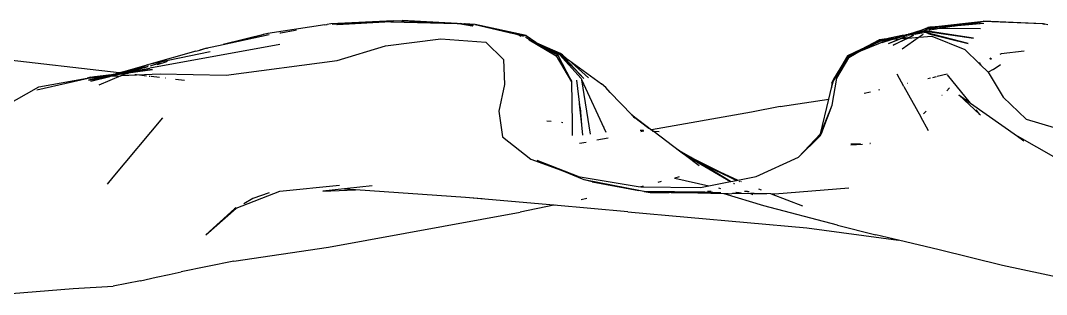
# Model space of a CAD drawing. Header units: millimetres. Extents: x -41292 to 298682, y -22072 to 33155.
# Drawn here: x 34434.6 to 34630.1, y -13114.2 to -13062.1 of the extents above; entities that cross this region are included whole.
import ezdxf

# ---------------------------------------------------------------- set-up
doc = ezdxf.new("R2010")
doc.units = ezdxf.units.MM

# ---------------------------------------------------------------- blocks, each defined once
blk = doc.blocks.new('rmfnasesx')
for p, q in [((61955.9, 2449.56), (61945.04, 2447.88)), ((61955.9, 2449.56), (61956.23, 2449.62)), ((61956.23, 2449.62), (61956.32, 2449.63)), ((61957, 2449.73), (61956.32, 2449.63)), ((61968.98, 2450.29), (61957, 2449.73)), ((61957.31, 2449.68), (61968.98, 2450.29)), ((61958.23, 2449.53), (61958.14, 2449.54)), ((61968.98, 2450.29), (61958.23, 2449.53)), ((61968.48, 2450.14), (61958.23, 2449.53)), ((61968.48, 2450.14), (61968.98, 2450.29)), ((61968.48, 2450.14), (61981.12, 2449.81)), ((61968.98, 2450.29), (61970.61, 2450.37)), ((61981.12, 2449.81), (61968.98, 2450.29)), ((61981.12, 2449.81), (61970.61, 2450.37)), ((61981.12, 2449.81), (61981.35, 2449.8)), ((61981.35, 2449.8), (61981.39, 2449.76)), ((61981.64, 2449.78), (61981.39, 2449.76)), ((61983.93, 2449.29), (61981.39, 2449.76)), ((61981.85, 2449.77), (61981.64, 2449.78)), ((61981.96, 2449.77), (61981.85, 2449.77)), ((61981.96, 2449.77), (61982.02, 2449.76)), ((61982.02, 2449.76), (61984.08, 2449.36)), ((61982.02, 2449.76), (61982.49, 2449.75)), ((61982.62, 2449.73), (61982.49, 2449.75)), ((61984.43, 2449.63), (61982.62, 2449.73)), ((61984.19, 2449.42), (61982.62, 2449.73)), ((61984.43, 2449.63), (61984.53, 2449.59)), ((61994.23, 2447.53), (61984.53, 2449.59)), ((61984.53, 2449.59), (61991.82, 2447.92)), ((62071.17, 2449.09), (62081.36, 2450.24)), ((62076.3, 2449.44), (62071.17, 2449.09)), ((62075.75, 2449.32), (62075.35, 2449.29)), ((62081.46, 2449.79), (62075.75, 2449.32)), ((62075.75, 2449.32), (62076.3, 2449.44)), ((62076.71, 2449.46), (62076.3, 2449.44)), ((62076.71, 2449.46), (62081.36, 2450.24)), ((62076.71, 2449.46), (62080.72, 2450.07)), ((62081.46, 2449.79), (62076.71, 2449.46)), ((62080.72, 2450.07), (62081.36, 2450.24)), ((62081.36, 2450.24), (62092.53, 2449.78)), ((62092.77, 2449.72), (62081.36, 2450.24)), ((62092.53, 2449.78), (62092.77, 2449.72)), ((62092.77, 2449.72), (62092.86, 2449.72)), ((62092.86, 2449.72), (62093.07, 2449.68)), ((62092.86, 2449.72), (62093.05, 2449.65)), ((62093.09, 2449.71), (62092.86, 2449.72)), ((62093.66, 2449.57), (62093.09, 2449.71)), ((61944.77, 2447.84), (61936.54, 2445.84)), ((61936.54, 2445.84), (61944.12, 2447.74)), ((61936.54, 2445.84), (61945.28, 2447.71)), ((61944.77, 2447.84), (61944.12, 2447.74)), ((61944.84, 2447.86), (61944.77, 2447.84)), ((61945.04, 2447.88), (61944.84, 2447.86)), ((61947.33, 2448), (61947.53, 2448.02)), ((61947.53, 2448.02), (61950.23, 2448.53)), ((61950.5, 2448.56), (61950.23, 2448.53)), ((61991.96, 2447.9), (61991.82, 2447.92)), ((61993.49, 2447.59), (61991.96, 2447.9)), ((61991.96, 2447.9), (61993.22, 2447.55)), ((61993.31, 2447.36), (61992.69, 2447.63)), ((61993.22, 2447.55), (61993.26, 2447.55)), ((61993.53, 2447.4), (61993.26, 2447.55)), ((61993.26, 2447.55), (61993.46, 2447.52)), ((61993.63, 2447.42), (61993.46, 2447.52)), ((61993.46, 2447.52), (61993.66, 2447.5)), ((61993.66, 2447.5), (61993.49, 2447.59)), ((61994.23, 2447.53), (61993.49, 2447.59)), ((61993.56, 2447.41), (61993.53, 2447.4)), ((61993.76, 2447.45), (61993.66, 2447.5)), ((61993.76, 2447.45), (61993.84, 2447.46)), ((61994.23, 2447.53), (61993.84, 2447.46)), ((61994.23, 2447.53), (61996.11, 2446.25)), ((62065.9, 2447.49), (62063.46, 2447)), ((62065.9, 2447.49), (62064.66, 2447.19)), ((62065.66, 2447.35), (62067.57, 2447.77)), ((62065.66, 2447.35), (62066.44, 2447.6)), ((62066.63, 2447.5), (62065.66, 2447.35)), ((62065.69, 2446.92), (62066.89, 2447.36)), ((62066.44, 2447.6), (62065.9, 2447.49)), ((62066.44, 2447.6), (62066.73, 2447.69)), ((62067.57, 2447.77), (62066.63, 2447.5)), ((62067.12, 2447.58), (62066.63, 2447.5)), ((62066.73, 2447.69), (62066.87, 2447.73)), ((62066.81, 2447), (62067.76, 2447.47)), ((62066.87, 2447.73), (62067.11, 2447.78)), ((62068.07, 2447.5), (62067.02, 2447.02)), ((62067.11, 2447.78), (62069.69, 2448.63)), ((62068.2, 2447.95), (62067.11, 2447.78)), ((62067.12, 2447.58), (62067.57, 2447.77)), ((62067.73, 2447.68), (62067.12, 2447.58)), ((62067.57, 2447.77), (62068.2, 2447.95)), ((62067.73, 2447.68), (62068.56, 2447.99)), ((62068.41, 2447.79), (62067.73, 2447.68)), ((62068.41, 2448.01), (62068.2, 2447.95)), ((62068.41, 2447.79), (62069.04, 2448.09)), ((62068.67, 2448.08), (62068.41, 2448.01)), ((62068.41, 2448.01), (62068.56, 2447.99)), ((62068.84, 2447.86), (62068.41, 2447.79)), ((62068.56, 2447.99), (62068.75, 2448.06)), ((62068.75, 2448.06), (62068.67, 2448.08)), ((62068.75, 2448.06), (62068.83, 2448.09)), ((62068.83, 2448.09), (62069.28, 2448.26)), ((62068.83, 2448.09), (62069.04, 2448.09)), ((62069.63, 2448.22), (62068.84, 2447.86)), ((62070.42, 2448.1), (62068.84, 2447.86)), ((62069.24, 2448.19), (62069.04, 2448.09)), ((62069.89, 2447.72), (62069.12, 2447.18)), ((62069.12, 2447.18), (62071.54, 2447.37)), ((62069.24, 2448.19), (62069.28, 2448.26)), ((62069.24, 2448.19), (62069.63, 2448.22)), ((62069.28, 2448.26), (62070.35, 2448.56)), ((62069.79, 2448.3), (62069.63, 2448.22)), ((62069.69, 2448.63), (62070.74, 2449.06)), ((62069.69, 2448.63), (62070.37, 2448.85)), ((62070.35, 2448.56), (62069.79, 2448.3)), ((62069.79, 2448.3), (62070.2, 2448.35)), ((62070.28, 2448.4), (62070.2, 2448.35)), ((62070.2, 2448.35), (62070.69, 2448.28)), ((62070.75, 2448.33), (62070.28, 2448.4)), ((62070.9, 2448.81), (62070.35, 2448.56)), ((62070.36, 2448.75), (62070.53, 2448.83)), ((62070.36, 2448.66), (62070.75, 2448.81)), ((62070.37, 2448.85), (62070.53, 2448.83)), ((62070.69, 2448.28), (62070.42, 2448.1)), ((62070.95, 2447.85), (62070.42, 2448.1)), ((62078.46, 2445.99), (62070.42, 2448.1)), ((62070.53, 2448.83), (62070.57, 2448.85)), ((62070.57, 2448.85), (62071.02, 2449.07)), ((62070.57, 2448.85), (62070.75, 2448.81)), ((62070.75, 2448.33), (62070.69, 2448.28)), ((62070.69, 2448.28), (62079.47, 2447.04)), ((62071.02, 2449.07), (62070.74, 2449.06)), ((62070.9, 2448.81), (62070.75, 2448.81)), ((62079.47, 2447.04), (62070.75, 2448.33)), ((62070.98, 2448.85), (62070.9, 2448.81)), ((62070.94, 2448.58), (62070.97, 2448.59)), ((62070.95, 2447.85), (62078.46, 2445.99)), ((62070.97, 2448.59), (62071, 2448.6)), ((62071.2, 2448.94), (62070.98, 2448.85)), ((62072.35, 2448.81), (62070.98, 2448.85)), ((62071.11, 2448.58), (62071, 2448.6)), ((62071.02, 2449.07), (62071.17, 2449.09)), ((62071.18, 2448.62), (62071.11, 2448.58)), ((62071.18, 2448.62), (62072.35, 2448.81)), ((62071.35, 2448.75), (62071.18, 2448.62)), ((62075.35, 2449.29), (62071.2, 2448.94)), ((62071.54, 2447.37), (62077.83, 2444.84)), ((62072.35, 2448.81), (62072.4, 2448.81)), ((62072.4, 2448.81), (62072.55, 2448.84)), ((62072.55, 2448.84), (62072.61, 2448.84)), ((62072.61, 2448.84), (62075.35, 2449.29)), ((62080.82, 2448.82), (62072.61, 2448.84)), ((61947.29, 2445.82), (61922.52, 2441.28)), ((61933.21, 2445.13), (61936.54, 2445.84)), ((61958.24, 2442.79), (61967.46, 2445.55)), ((61967.46, 2445.55), (61977.97, 2446.91)), ((61977.97, 2446.91), (61986.54, 2446.24)), ((61986.54, 2446.24), (61989.95, 2442.93)), ((61994.11, 2447.25), (61994.4, 2447.03)), ((61994.47, 2447), (61994.4, 2447.03)), ((61994.48, 2446.97), (61994.47, 2447)), ((61994.62, 2446.86), (61994.48, 2446.97)), ((61994.8, 2446.72), (61994.62, 2446.86)), ((61994.77, 2446.81), (61994.62, 2446.86)), ((61994.79, 2446.8), (61994.77, 2446.81)), ((61995.02, 2446.66), (61994.79, 2446.8)), ((61994.8, 2446.72), (61995.02, 2446.66)), ((61994.8, 2446.72), (61999.97, 2443.63)), ((61995.02, 2446.66), (61995.23, 2446.53)), ((61995.41, 2446.53), (61995.02, 2446.66)), ((61995.35, 2446.5), (61995.23, 2446.53)), ((61995.35, 2446.5), (61995.48, 2446.42)), ((61995.41, 2446.53), (61995.8, 2446.31)), ((61995.48, 2446.42), (61995.57, 2446.38)), ((61995.8, 2446.31), (61995.57, 2446.38)), ((61996.01, 2446.19), (61995.8, 2446.31)), ((61996.3, 2446.07), (61996.01, 2446.19)), ((61996.11, 2446.25), (61996.3, 2446.07)), ((61996.3, 2446.07), (61996.38, 2446.07)), ((61996.52, 2445.91), (61996.3, 2446.07)), ((61996.38, 2446.07), (61996.58, 2445.93)), ((61996.87, 2445.74), (61996.52, 2445.91)), ((61996.58, 2445.93), (61996.87, 2445.74)), ((61997.28, 2445.64), (61996.58, 2445.93)), ((61996.87, 2445.74), (61997.03, 2445.63)), ((62000.57, 2443.89), (61997.03, 2445.63)), ((62000.41, 2444.08), (61997.03, 2445.63)), ((61997.03, 2445.63), (62000.6, 2444.08)), ((61997.03, 2445.63), (61997.62, 2445.23)), ((62000.8, 2444.12), (61997.28, 2445.64)), ((62058.03, 2444.59), (62063.18, 2446.72)), ((62058.15, 2444.89), (62061.51, 2446.69)), ((62059.58, 2445.54), (62058.15, 2444.89)), ((62059.05, 2445.19), (62061.67, 2446.47)), ((62059.58, 2445.54), (62059.05, 2445.19)), ((62059.85, 2445.66), (62059.58, 2445.54)), ((62061.43, 2446.59), (62059.85, 2445.66)), ((62061.67, 2446.47), (62059.85, 2445.66)), ((62062.28, 2446.76), (62061.43, 2446.59)), ((62061.43, 2446.59), (62061.51, 2446.69)), ((62062.43, 2446.83), (62061.51, 2446.69)), ((62061.67, 2446.47), (62064.36, 2447.06)), ((62063.91, 2447.01), (62061.67, 2446.47)), ((62062.28, 2446.76), (62061.67, 2446.47)), ((62064.15, 2446.8), (62062.09, 2446.21)), ((62062.09, 2446.21), (62063.87, 2446.77)), ((62062.43, 2446.83), (62062.28, 2446.76)), ((62062.93, 2446.89), (62062.43, 2446.83)), ((62063.46, 2447), (62062.93, 2446.89)), ((62063.18, 2446.72), (62063.87, 2446.77)), ((62063.26, 2446), (62065.69, 2446.92)), ((62063.26, 2446), (62065.44, 2446.9)), ((62064.66, 2447.19), (62063.46, 2447)), ((62063.87, 2446.77), (62065.01, 2447.14)), ((62063.87, 2446.77), (62064.15, 2446.8)), ((62065.6, 2447.21), (62064.15, 2446.8)), ((62064.15, 2446.8), (62065.44, 2446.9)), ((62067.02, 2447.02), (62064.18, 2445.71)), ((62064.18, 2445.71), (62066.81, 2447)), ((62065.66, 2447.35), (62064.66, 2447.19)), ((62065.44, 2446.9), (62066.46, 2447.31)), ((62065.44, 2446.9), (62065.69, 2446.92)), ((62065.69, 2446.92), (62066.81, 2447)), ((62069.12, 2447.18), (62065.91, 2444.93)), ((62066.81, 2447), (62067.02, 2447.02)), ((62067.02, 2447.02), (62069.12, 2447.18)), ((61916.72, 2440.4), (61881.73, 2444.44)), ((61931.33, 2444.53), (61922.37, 2442)), ((61934.01, 2444.42), (61922.37, 2442)), ((61931.33, 2444.53), (61932.06, 2444.73)), ((61932.06, 2444.73), (61933.21, 2445.13)), ((61933.14, 2445.04), (61932.06, 2444.73)), ((61933.14, 2445.04), (61933.21, 2445.13)), ((61933.21, 2445.06), (61933.14, 2445.04)), ((61933.42, 2445.09), (61933.23, 2445.04)), ((61933.42, 2445.09), (61933.51, 2445.1)), ((61997.62, 2445.23), (61999.97, 2443.63)), ((61997.62, 2445.23), (62000.27, 2443.83)), ((61999.97, 2443.63), (62000.27, 2443.83)), ((61999.97, 2443.63), (62002.9, 2438.81)), ((61999.97, 2443.63), (62002.86, 2438.73)), ((62002.9, 2438.81), (62000.27, 2443.83)), ((62000.57, 2443.89), (62000.41, 2444.08)), ((62000.57, 2443.89), (62004.73, 2439.32)), ((62000.8, 2444.12), (62000.6, 2444.08)), ((62000.6, 2444.08), (62005.23, 2439.35)), ((62005.23, 2439.35), (62000.8, 2444.12)), ((62001.19, 2443.84), (62000.8, 2444.12)), ((62002, 2443.08), (62001.19, 2443.84)), ((62055.45, 2443.45), (62052.83, 2439.07)), ((62055.48, 2443.68), (62052.84, 2439.22)), ((62052.84, 2439.22), (62055.45, 2443.45)), ((62055.33, 2443.01), (62055.45, 2443.45)), ((62055.45, 2443.45), (62056.02, 2443.72)), ((62055.45, 2443.45), (62055.48, 2443.68)), ((62058.15, 2444.89), (62055.48, 2443.68)), ((62057.9, 2444.54), (62055.74, 2443.25)), ((62055.74, 2443.25), (62056.02, 2443.72)), ((62056.02, 2443.72), (62056.05, 2443.78)), ((62056.05, 2443.78), (62056.11, 2443.8)), ((62056.11, 2443.8), (62058.15, 2444.89)), ((62056.11, 2443.8), (62056.57, 2443.99)), ((62056.57, 2443.99), (62058.77, 2445.06)), ((62056.57, 2443.99), (62057.9, 2444.54)), ((62057.9, 2444.54), (62058.03, 2444.59)), ((62058.77, 2445.06), (62058.03, 2444.59)), ((62059.05, 2445.19), (62058.77, 2445.06)), ((62077.83, 2444.84), (62080.54, 2442.21)), ((62084.75, 2444.03), (62084.5, 2443.93)), ((62089.14, 2444.51), (62084.75, 2444.03)), ((61916.72, 2440.4), (61922, 2441.93)), ((61919.89, 2441.01), (61922.22, 2441.6)), ((61922, 2441.93), (61920.2, 2441.14)), ((61922.22, 2441.6), (61920.2, 2441.14)), ((61922.08, 2441.95), (61922, 2441.93)), ((61922.09, 2441.92), (61922, 2441.93)), ((61922.09, 2441.92), (61922.13, 2441.96)), ((61922.13, 2441.96), (61922.22, 2441.97)), ((61922.22, 2441.97), (61922.37, 2442)), ((61922.66, 2441.77), (61924.46, 2442.34)), ((61923.91, 2441.93), (61923.96, 2441.94)), ((61925.7, 2442.54), (61923.96, 2441.94)), ((61924.55, 2442.35), (61924.46, 2442.34)), ((61925.83, 2442.57), (61925.7, 2442.54)), ((61937.08, 2439.96), (61958.24, 2442.79)), ((61989.95, 2442.93), (61990.14, 2438.17)), ((62002, 2443.08), (62002.29, 2442.87)), ((62002.29, 2442.87), (62008.61, 2438.34)), ((62006.14, 2439.48), (62002.29, 2442.87)), ((62055.33, 2443.01), (62052.83, 2439.07)), ((62053.45, 2439.39), (62055.74, 2443.25)), ((62055.74, 2443.25), (62055.33, 2443.01)), ((62080.54, 2442.21), (62080.46, 2442.18)), ((62080.72, 2442.29), (62080.54, 2442.21)), ((62080.54, 2442.21), (62080.75, 2442.01)), ((62080.75, 2442.01), (62080.62, 2441.94)), ((62080.9, 2442.08), (62080.75, 2442.01)), ((62080.75, 2442.01), (62082.27, 2440.53)), ((62082.78, 2443.18), (62082.49, 2443.06)), ((62082.9, 2443.1), (62082.66, 2442.97)), ((62083.25, 2441.07), (62084.6, 2441.99)), ((61911.3, 2439.57), (61910.6, 2439.41)), ((61910.82, 2439.38), (61912.27, 2439.62)), ((61910.82, 2439.38), (61911.59, 2439.58)), ((61913.89, 2439.69), (61910.86, 2439)), ((61910.86, 2439), (61914.02, 2439.62)), ((61911.28, 2438.83), (61914.89, 2439.74)), ((61911.28, 2438.83), (61914.02, 2439.62)), ((61911.3, 2439.57), (61911.59, 2439.58)), ((61911.68, 2439.59), (61911.59, 2439.58)), ((61911.97, 2439.65), (61911.68, 2439.59)), ((61911.68, 2439.59), (61912.27, 2439.62)), ((61914.15, 2439.92), (61911.97, 2439.65)), ((61911.97, 2439.65), (61912.68, 2439.68)), ((61912.27, 2439.62), (61912.68, 2439.68)), ((61912.27, 2439.62), (61912.75, 2439.64)), ((61912.68, 2439.68), (61914.15, 2439.92)), ((61912.68, 2439.68), (61913.26, 2439.71)), ((61912.75, 2439.64), (61913.26, 2439.71)), ((61912.75, 2439.64), (61913.89, 2439.69)), ((61917.02, 2439.84), (61912.81, 2438.08)), ((61913.26, 2439.71), (61914.93, 2439.93)), ((61913.26, 2439.71), (61913.89, 2439.69)), ((61914.12, 2439.75), (61913.89, 2439.69)), ((61914.02, 2439.62), (61914.35, 2439.72)), ((61914.93, 2439.93), (61914.12, 2439.75)), ((61914.12, 2439.75), (61914.35, 2439.72)), ((61914.15, 2439.92), (61916.24, 2440.26)), ((61915.75, 2440.12), (61914.15, 2439.92)), ((61914.35, 2439.72), (61914.52, 2439.76)), ((61914.52, 2439.76), (61915.25, 2439.97)), ((61914.52, 2439.76), (61914.57, 2439.73)), ((61914.57, 2439.73), (61914.83, 2439.78)), ((61914.83, 2439.78), (61914.89, 2439.74)), ((61914.89, 2439.74), (61915.07, 2439.79)), ((61915.25, 2439.97), (61914.93, 2439.93)), ((61915.07, 2439.79), (61916.44, 2440.13)), ((61915.07, 2439.79), (61917.02, 2439.84)), ((61915.25, 2439.97), (61916.44, 2440.13)), ((61915.25, 2439.97), (61915.75, 2440.12)), ((61916.98, 2440.27), (61915.75, 2440.12)), ((61916.24, 2440.26), (61915.75, 2440.12)), ((61916.24, 2440.26), (61918.19, 2440.58)), ((61916.24, 2440.26), (61916.72, 2440.4)), ((61916.44, 2440.13), (61916.98, 2440.27)), ((61916.44, 2440.13), (61917.12, 2440.22)), ((61920.01, 2441.09), (61916.72, 2440.4)), ((61916.98, 2440.27), (61918.19, 2440.58)), ((61917.99, 2440.39), (61916.98, 2440.27)), ((61917.08, 2439.84), (61917.02, 2439.84)), ((61917.1, 2439.87), (61917.08, 2439.84)), ((61917.16, 2439.88), (61917.1, 2439.87)), ((61917.12, 2440.22), (61917.99, 2440.39)), ((61917.12, 2440.22), (61918.32, 2440.38)), ((61918, 2440.25), (61917.16, 2439.88)), ((61917.16, 2439.88), (61919.98, 2440.02)), ((61918.49, 2440.46), (61917.99, 2440.39)), ((61918.05, 2440.24), (61918, 2440.25)), ((61918.32, 2440.38), (61918.05, 2440.24)), ((61918.47, 2440.2), (61918.05, 2440.24)), ((61918.19, 2440.58), (61919.68, 2440.96)), ((61918.19, 2440.58), (61919.15, 2440.73)), ((61918.42, 2440.4), (61918.32, 2440.38)), ((61918.42, 2440.4), (61923.07, 2441.02)), ((61918.49, 2440.46), (61918.42, 2440.4)), ((61918.59, 2440.47), (61918.49, 2440.46)), ((61923.07, 2441.02), (61918.59, 2440.47)), ((61918.65, 2440.52), (61918.59, 2440.47)), ((61918.79, 2440.55), (61918.65, 2440.52)), ((61918.79, 2440.55), (61922.52, 2441.28)), ((61919.15, 2440.73), (61918.79, 2440.55)), ((61919.15, 2440.73), (61919.28, 2440.75)), ((61919.28, 2440.75), (61922.52, 2441.28)), ((61919.68, 2440.96), (61919.28, 2440.75)), ((61919.98, 2440.02), (61919.66, 2440.06)), ((61919.68, 2440.96), (61919.89, 2441.01)), ((61920.01, 2441.09), (61919.89, 2441.01)), ((61919.98, 2440.02), (61924.52, 2440.2)), ((61920.2, 2441.14), (61920.01, 2441.09)), ((61921.93, 2439.8), (61920.57, 2439.95)), ((61922.6, 2439.72), (61922.42, 2439.74)), ((61924.41, 2439.51), (61922.77, 2439.7)), ((61924.52, 2440.2), (61937.08, 2439.96)), ((62066.22, 2437.81), (62064.95, 2440.14)), ((62072.37, 2439.66), (62071.63, 2439.48)), ((62074.45, 2440.14), (62072.55, 2439.7)), ((62078.92, 2434.66), (62074.51, 2440.06)), ((62083.25, 2441.07), (62082.27, 2440.53)), ((62082.27, 2440.53), (62085.12, 2435.81)), ((61894.79, 2434), (61901.4, 2437.77)), ((61901.02, 2437.2), (61910.82, 2439.38)), ((61901.4, 2437.77), (61910.6, 2439.41)), ((61925.52, 2439.38), (61925.46, 2439.39)), ((61929.12, 2438.97), (61927.42, 2439.16)), ((61990.14, 2438.17), (61989.05, 2433.13)), ((62002.9, 2438.81), (62002.86, 2438.73)), ((62002.86, 2438.73), (62002.99, 2430.72)), ((62004.53, 2433.75), (62003.88, 2439)), ((62004.73, 2439.32), (62004.79, 2439.22)), ((62004.79, 2439.22), (62004.85, 2439.13)), ((62004.79, 2439.19), (62004.79, 2439.22)), ((62004.86, 2439.06), (62004.85, 2439.13)), ((62009.49, 2429.05), (62004.86, 2439.06)), ((62006.49, 2428.75), (62004.86, 2439.06)), ((62009.45, 2437.6), (62008.61, 2438.34)), ((62010.25, 2436.7), (62009.45, 2437.6)), ((62052.43, 2437.56), (62052.77, 2438.95)), ((62052.51, 2438.53), (62052.43, 2437.56)), ((62052.51, 2438.53), (62052.84, 2439.22)), ((62052.77, 2438.95), (62052.51, 2438.53)), ((62052.56, 2434.27), (62053.45, 2439.39)), ((62052.78, 2438.99), (62052.77, 2438.95)), ((62052.78, 2438.99), (62052.83, 2439.04)), ((62052.83, 2439.07), (62052.84, 2439.22)), ((62052.83, 2439.07), (62052.83, 2439.04)), ((62066.22, 2437.81), (62069.42, 2432.07)), ((62066.9, 2438.38), (62066.85, 2438.37)), ((62071.26, 2439.4), (62070.74, 2439.28)), ((62010.25, 2436.7), (62014.35, 2432.43)), ((62051.9, 2435.4), (62052.43, 2437.56)), ((62059.84, 2436.74), (62058.66, 2436.47)), ((62061.58, 2437.15), (62061.35, 2437.09)), ((62073.49, 2436.12), (62073.47, 2436.1)), ((62074.92, 2437.53), (62074.36, 2436.98)), ((62076.66, 2436.26), (62080.71, 2432.46)), ((62076.66, 2436.26), (62078.92, 2434.66)), ((62085.12, 2435.81), (62089.53, 2431.61)), ((62004.36, 2434.51), (62004.79, 2430.52)), ((62004.53, 2433.75), (62004.79, 2430.52)), ((62042.63, 2434.02), (62037.18, 2432.92)), ((62042.63, 2434.02), (62051.9, 2435.4)), ((62050.29, 2428.8), (62051.9, 2435.4)), ((62050.4, 2428.93), (62052.56, 2434.27)), ((62050.56, 2429.09), (62052.56, 2434.27)), ((62078.92, 2434.66), (62087.85, 2428.39)), ((61924.96, 2431.83), (61915.5, 2420.57)), ((61989.05, 2433.13), (61989.71, 2428.26)), ((62014.35, 2432.43), (62014.39, 2432.4)), ((62014.39, 2432.4), (62014.7, 2432.07)), ((62014.39, 2432.4), (62018.15, 2429.59)), ((62017.59, 2429.82), (62014.7, 2432.07)), ((62014.7, 2432.07), (62014.93, 2431.84)), ((62017.59, 2429.82), (62014.93, 2431.84)), ((62037.18, 2432.92), (62018.15, 2429.59)), ((62069.42, 2432.07), (62069.37, 2432.02)), ((62070.91, 2429.4), (62069.42, 2432.07)), ((62070.47, 2433.11), (62069.97, 2432.62)), ((62080.71, 2432.46), (62079.98, 2433.36)), ((62080.71, 2432.46), (62080.79, 2432.38)), ((61998.99, 2431.15), (61998.17, 2431.23)), ((62001.21, 2430.91), (62000.95, 2430.94)), ((62003.11, 2430.7), (62002.99, 2430.72)), ((62002.99, 2430.72), (62003.03, 2428.46)), ((62004.79, 2430.52), (62004.7, 2430.53)), ((62004.79, 2430.52), (62005, 2428.57)), ((62009.12, 2430.06), (62009.07, 2430.07)), ((62089.53, 2431.61), (62098.64, 2428.87)), ((61989.71, 2428.26), (61995.15, 2423.98)), ((62009.88, 2428), (62007.69, 2427.57)), ((62016.62, 2429.41), (62015.95, 2429.47)), ((62016.69, 2429.31), (62016.07, 2429.19)), ((62018.15, 2429.59), (62017.95, 2429.55)), ((62018.15, 2429.59), (62018.6, 2429.24)), ((62018.6, 2429.24), (62018.34, 2429.27)), ((62019.61, 2429.16), (62018.6, 2429.24)), ((62018.6, 2429.24), (62023.48, 2425.59)), ((62046.15, 2424.39), (62050.29, 2428.8)), ((62046.15, 2424.39), (62050.18, 2428.38)), ((62050.56, 2429.09), (62050.18, 2428.38)), ((62050.18, 2428.38), (62050.4, 2428.93)), ((62050.18, 2428.38), (62050.29, 2428.8)), ((62050.29, 2428.8), (62050.4, 2428.93)), ((62050.4, 2428.93), (62050.56, 2429.09)), ((62087.85, 2428.39), (62089.09, 2427.47)), ((62095.24, 2424.16), (62087.85, 2428.39)), ((62005.67, 2427.18), (62004.42, 2426.94)), ((62023.48, 2425.59), (62022.91, 2425.93)), ((62057.96, 2426.91), (62056.09, 2426.82)), ((62056.09, 2426.72), (62058.31, 2426.86)), ((62059.82, 2426.99), (62059.69, 2426.99)), ((62059.69, 2426.95), (62059.8, 2426.96)), ((61995.15, 2423.98), (62000.22, 2422.13)), ((62023.48, 2425.59), (62024.23, 2425)), ((62025.56, 2424.34), (62023.48, 2425.59)), ((62024.23, 2425), (62024.31, 2424.96)), ((62024.31, 2424.96), (62024.36, 2424.93)), ((62024.36, 2424.93), (62026.36, 2423.69)), ((62024.36, 2424.93), (62027.23, 2422.78)), ((62024.36, 2424.93), (62025.56, 2424.34)), ((62025.56, 2424.34), (62031.16, 2421.55)), ((62027.44, 2423.21), (62025.56, 2424.34)), ((62038.07, 2420.69), (62046.15, 2424.39)), ((62004.18, 2420.68), (61996.34, 2423.72)), ((62000.22, 2422.13), (61996.34, 2423.72)), ((62000.22, 2422.13), (62004.18, 2420.68)), ((62005.31, 2420.04), (62000.22, 2422.13)), ((62026.36, 2423.69), (62026.72, 2423.53)), ((62026.72, 2423.53), (62026.79, 2423.49)), ((62026.79, 2423.49), (62033.18, 2419.73)), ((62027.44, 2423.21), (62026.79, 2423.49)), ((62027.63, 2423.1), (62027.44, 2423.21)), ((62034.31, 2419.95), (62027.63, 2423.1)), ((62027.63, 2423.1), (62031.16, 2421.55)), ((62033.18, 2419.73), (62027.63, 2423.1)), ((61915.5, 2420.57), (61914.42, 2419.23)), ((62004.18, 2420.68), (62015.57, 2418.75)), ((62006.81, 2419.66), (62005.31, 2420.04)), ((62015.71, 2418.04), (62005.31, 2420.04)), ((62022.48, 2420.4), (62022.57, 2420.38)), ((62023.4, 2420.59), (62022.57, 2420.38)), ((62022.57, 2420.38), (62029.06, 2418.92)), ((62031.16, 2421.55), (62034.6, 2420.01)), ((62031.16, 2421.55), (62034.31, 2419.95)), ((62034.31, 2419.95), (62034.6, 2420.01)), ((62034.6, 2420.01), (62038.07, 2420.69)), ((61947.33, 2417.89), (61958.68, 2419.03)), ((61964.9, 2418.92), (61955.5, 2417.91)), ((61955.5, 2417.91), (61961.71, 2418.13)), ((61961.71, 2418.13), (61959.61, 2418.28)), ((61982.71, 2416.66), (61961.71, 2418.13)), ((62006.81, 2419.66), (62015.71, 2418.04)), ((62015.57, 2418.75), (62016.08, 2418.74)), ((62016.68, 2417.85), (62015.71, 2418.04)), ((62016.56, 2418.85), (62016.08, 2418.74)), ((62016.08, 2418.74), (62027.48, 2418.6)), ((62019.94, 2419.71), (62019.35, 2419.56)), ((62027.48, 2418.6), (62029.06, 2418.92)), ((62029.06, 2418.92), (62033.18, 2419.73)), ((62030.89, 2418.51), (62031.26, 2418.42)), ((62033.22, 2419.74), (62033.18, 2419.73)), ((62033.22, 2419.74), (62034.31, 2419.95)), ((62033.76, 2419.38), (62033.81, 2419.39)), ((62033.81, 2419.39), (62033.9, 2419.3)), ((62033.94, 2419.32), (62033.9, 2419.3)), ((62034.95, 2419.65), (62034.83, 2419.71)), ((62035.1, 2419.79), (62035.21, 2419.74)), ((62039.08, 2418.06), (62038.58, 2418.25)), ((62055.75, 2418.44), (62041.6, 2417.3)), ((61939.01, 2414.67), (61947.33, 2417.89)), ((61942.19, 2416.5), (61940.43, 2415.5)), ((61945.3, 2417.6), (61942.19, 2416.5)), ((61999.54, 2415.2), (61982.71, 2416.66)), ((61985.84, 2416.44), (61982.71, 2416.66)), ((62005.78, 2416.49), (62004.7, 2416.27)), ((62016.74, 2417.85), (62016.68, 2417.85)), ((62016.74, 2417.85), (62017.85, 2417.65)), ((62028.3, 2417.72), (62016.74, 2417.85)), ((62017.85, 2417.65), (62021.51, 2417.64)), ((62021.89, 2417.63), (62021.51, 2417.64)), ((62021.89, 2417.63), (62023.71, 2417.66)), ((62031.98, 2417.41), (62021.89, 2417.63)), ((62023.71, 2417.66), (62028.3, 2417.72)), ((62023.71, 2417.66), (62028.22, 2417.59)), ((62028.22, 2417.59), (62031.31, 2417.58)), ((62031.31, 2417.58), (62028.3, 2417.72)), ((62029.46, 2417.83), (62028.76, 2417.86)), ((62039.55, 2415.13), (62031.98, 2417.41)), ((62032.76, 2417.4), (62031.98, 2417.41)), ((62032.76, 2417.4), (62034.1, 2417.51)), ((62033.56, 2417.51), (62033.65, 2417.53)), ((62033.65, 2417.53), (62034.1, 2417.51)), ((62034.1, 2417.51), (62034.22, 2417.52)), ((62034.28, 2417.62), (62034.22, 2417.61)), ((62034.22, 2417.52), (62036.99, 2417.48)), ((62034.8, 2417.58), (62034.28, 2417.62)), ((62034.5, 2417.65), (62034.8, 2417.58)), ((62034.8, 2417.58), (62035.19, 2417.63)), ((62036.43, 2417.81), (62035.82, 2417.84)), ((62036.26, 2417.91), (62036.43, 2417.81)), ((62036.43, 2417.81), (62036.49, 2417.77)), ((62036.7, 2417.79), (62036.49, 2417.77)), ((62036.99, 2417.48), (62037.4, 2417.24)), ((62037.67, 2417.47), (62036.99, 2417.48)), ((62040.86, 2417.37), (62037.67, 2417.47)), ((62037.67, 2417.47), (62040.08, 2417.45)), ((62040.98, 2417.33), (62040.86, 2417.37)), ((62046.94, 2415.05), (62040.98, 2417.33)), ((62041.6, 2417.3), (62040.98, 2417.33)), ((61933.2, 2409.61), (61939.01, 2414.67)), ((61933.2, 2409.61), (61938.67, 2414.51)), ((61939.01, 2414.7), (61938.67, 2414.51)), ((61999.54, 2415.2), (61993.1, 2413.87)), ((62013.59, 2413.99), (61999.54, 2415.2)), ((61999.74, 2415.25), (61999.69, 2415.24)), ((62053.53, 2411.41), (62039.55, 2415.13)), ((61956.55, 2407.26), (61993.1, 2413.87)), ((62013.59, 2413.99), (62047.71, 2410.91)), ((62047.71, 2410.91), (62065.2, 2408.54)), ((62053.53, 2411.41), (62060.87, 2409.57)), ((62065.2, 2408.54), (62060.87, 2409.57)), ((62072.91, 2406.73), (62065.2, 2408.54)), ((61938.57, 2404.55), (61956.55, 2407.26)), ((62085.02, 2403.75), (62072.91, 2406.73)), ((61938.57, 2404.55), (61928.48, 2402.54)), ((61926.2, 2402.04), (61928.48, 2402.54)), ((62096.65, 2401.25), (62085.02, 2403.75)), ((61920.76, 2400.85), (61915.56, 2399.81)), ((61920.76, 2400.85), (61923.72, 2401.54)), ((61923.72, 2401.54), (61926.2, 2402.04)), ((61893.79, 2398.23), (61907.96, 2399.34)), ((61907.96, 2399.34), (61915.56, 2399.81))]:
    blk.add_line(p, q)

msp = doc.modelspace()

# ---------------------------------------------------------------- block references
msp.add_blockref('rmfnasesx', (-27463.27, -15512.43))

doc.saveas('drawing.dxf')
